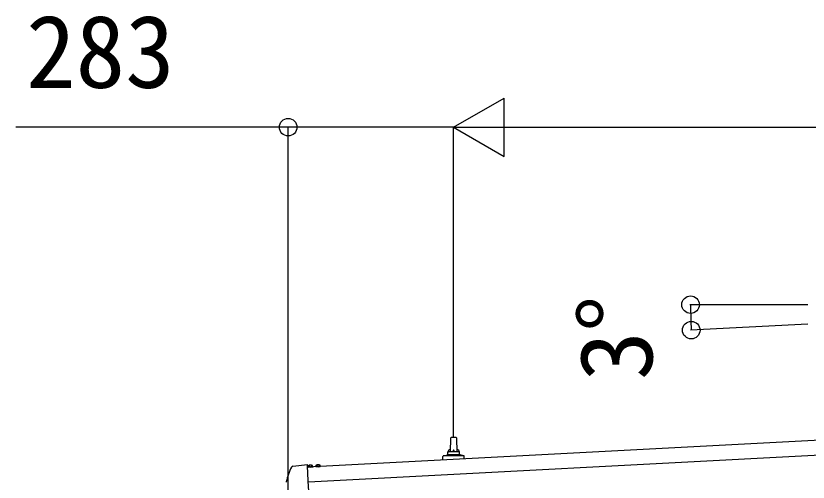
# Model space of a CAD drawing. Units: millimetres, scale not verified. Extents: x -8750 to 8750, y -13002 to 12947.
# Drawn here: x 3888 to 5243, y -5844 to -5046 of the extents above; entities that cross this region are included whole.
import ezdxf
from ezdxf.enums import TextEntityAlignment as Align

# ---------------------------------------------------------------- set-up
doc = ezdxf.new("R2010")
doc.units = ezdxf.units.MM
doc.header["$LTSCALE"] = 70
doc.layers.add('0-4_YKK_A1', color=4, linetype='Continuous')
doc.layers.add('0-5_YKK_D', color=6, linetype='Continuous')
doc.styles.add('ＭＳ ゴシック', font='')
doc.styles.get('ＭＳ ゴシック').set_extended_font_data('MS Gothic')

msp = doc.modelspace()

# ---------------------------------------------------------------- linework, layer by layer
at = {"layer": '0-4_YKK_A1'}
for p, q in [((6317.61, -5717.31), (4387.28, -5818.47)), ((6383.77, -5739.68), (4388.63, -5844.24)), ((4631.84, -5768.98), (4631.11, -5792.51)), ((4641.39, -5768.01), (4632.84, -5768.01)), ((4643.11, -5792.51), (4642.39, -5768.98)), ((4654.98, -5799.51), (4619.24, -5799.51)), ((4619.63, -5799.32), (4626.35, -5797.69)), ((4647.49, -5797.51), (4626.73, -5797.51)), ((4627.11, -5796.72), (4627.11, -5792.51)), ((4646.11, -5792.51), (4628.11, -5792.51)), ((4647.11, -5796.72), (4647.11, -5792.51)), ((4654.6, -5799.32), (4647.88, -5797.69)), ((4618.86, -5806.32), (4618.86, -5800.29)), ((4655.36, -5804.4), (4655.36, -5800.29)), ((4362.06, -5816.91), (4386.92, -5814.3)), ((4387.06, -5814.29), (4387.06, -5814.28)), ((4387.13, -5815.59), (4387.06, -5814.29)), ((4388.34, -5817.92), (4388.46, -5816.94)), ((4388.34, -5817.92), (4388.46, -5818.41)), ((4388.46, -5818.41), (4396.1, -5818.01)), ((4389.85, -5815.76), (4391.12, -5818.01)), ((4391.12, -5818.01), (4392.3, -5818.56)), ((4393.41, -5817.89), (4392.3, -5818.56)), ((4394.44, -5815.52), (4393.41, -5817.89)), ((4396.16, -5817.51), (4395.93, -5816.54)), ((4401.33, -5817.24), (4401.45, -5816.26)), ((4401.33, -5817.24), (4401.44, -5817.73)), ((4401.44, -5817.73), (4409.08, -5817.33)), ((4402.83, -5815.08), (4404.1, -5817.33)), ((4404.1, -5817.33), (4405.28, -5817.88)), ((4406.39, -5817.21), (4405.28, -5817.88)), ((4407.42, -5814.84), (4406.39, -5817.21)), ((4409.14, -5816.83), (4408.92, -5815.86)), ((4388.54, -5842.38), (4388.5, -5841.6)), ((4394.48, -5955.8), (4388.54, -5842.38))]:
    msp.add_line(p, q, dxfattribs=at)
for points in [[(4388.5, -5841.6), (4387.21, -5817.09), (4387.13, -5815.59)], [(4388.34, -5817.92), (4396.16, -5817.51), (4396.1, -5818.01)], [(4401.33, -5817.24), (4409.14, -5816.83), (4409.08, -5817.33)]]:
    msp.add_lwpolyline(points, dxfattribs=at)
for centre, radius, start, end in [((4632.84, -5769.01), 1, 90, 178.60509), ((4641.39, -5769.01), 1, 1.39491, 90), ((4619.86, -5800.29), 1, 103.62699, 180), ((4626.11, -5796.72), 1, 283.62699, 0), ((4631.2, -5793.14), 4.13, 90, 171.17633), ((4628.11, -5793.51), 1, 90, 180), ((4640.45, -5792.51), 4.83, 133.60282, 180), ((4633.78, -5792.51), 4.83, 0, 46.39718), ((4643.03, -5793.14), 4.13, 8.82367, 90), ((4646.11, -5793.51), 1, 0, 90), ((4648.11, -5796.72), 1, 180, 256.37301), ((4654.36, -5800.29), 1, 0, 76.37301), ((4389.36, -5817.05), 0.9, 123.63591, 173), ((4392.46, -5821.71), 6.5, 62.36409, 123.63591), ((4395.06, -5816.75), 0.9, 13, 62.36409), ((4402.34, -5816.36), 0.9, 123.63591, 173), ((4405.44, -5821.03), 6.5, 62.36409, 123.63591), ((4408.04, -5816.07), 0.9, 13, 62.36409)]:
    msp.add_arc(centre, radius, start, end, dxfattribs=at)
for centre, major_axis, ratio, start_param, end_param in [((4451.93, -5865.29), (103.3, 5.41), 0.99863, 2.6194896, 2.8774017), ((4362.37, -5819.89), (-3, -0.16), 0.99863, 4.7647489, 5.7610822), ((4387.22, -5817.28), (-4.22, -0.46), 0.706571, 4.6734915, 4.7085183), ((4353.74, -5844.2), (-3, -0.16), 0.99863, 6.0189944, 6.2831853)]:
    msp.add_ellipse(centre, major_axis=major_axis, ratio=ratio, start_param=start_param, end_param=end_param, dxfattribs=at)
at = {"layer": '0-5_YKK_D'}
for p, q in [((4637.11, -5236.9), (4723.71, -5186.9)), ((4723.71, -5286.9), (4723.71, -5186.9)), ((4354.09, -5907.29), (4354.09, -5235.9)), ((4637.11, -5767.01), (4637.11, -5235.9)), ((4637.11, -5767.01), (4637.11, -5235.9)), ((4637.11, -5236.9), (4723.71, -5286.9)), ((4637.11, -5236.9), (4810.32, -5236.9)), ((4737.11, -5236.9), (6329.61, -5236.9)), ((5242.97, -5540.65), (5041.36, -5540.65)), ((5242.97, -5573.69), (5042.5, -5584.19))]:
    msp.add_line(p, q, dxfattribs=at)
msp.add_lwpolyline([(4637.11, -5236.9), (4354.09, -5236.9), (3888.29, -5236.9)], dxfattribs=at)
for centre in [(4354.09, -5236.9), (5042.36, -5540.65), (5043.5, -5584.14)]:
    msp.add_circle(centre, 15, dxfattribs=at)
msp.add_arc((5873.4, -5540.65), 831.04, 180, 183, dxfattribs=at)

# ---------------------------------------------------------------- texts
at = {"layer": '0-5_YKK_D', "style": 'ＭＳ ゴシック'}
msp.add_text('283', height=124.6, dxfattribs=at).set_placement((3905.73, -5206.9), align=Align.BOTTOM_LEFT)
msp.add_text('3°', height=124.6, rotation=91.5, dxfattribs=at).set_placement((5015.41, -5668.43), align=Align.BOTTOM_LEFT)

doc.saveas('drawing.dxf')
